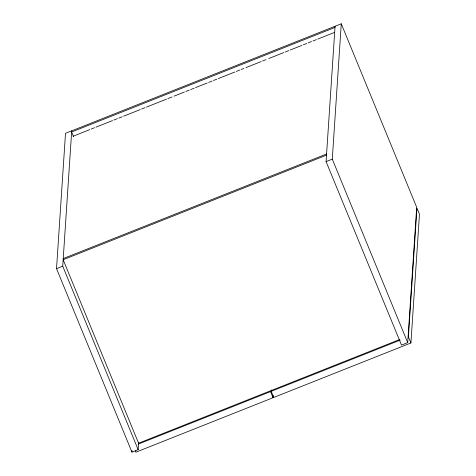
<?xml version="1.0" encoding="UTF-8"?>
<svg xmlns="http://www.w3.org/2000/svg" width="476" height="476" viewBox="0 0 476 476"><rect width="100%" height="100%" fill="white"/><g stroke="black" fill="none" stroke-linecap="round" stroke-linejoin="round"><path stroke-width="0.71" d="M138.641 442.263L138.147 449.659L131.947 452.123L56.525 268.637L65.509 133.304L341.268 23.8L416.69 207.286L407.706 342.619L401.5 345.082L326.078 161.602L335.068 26.263M138.147 449.659L62.725 266.173L71.715 130.84M131.947 452.123L132.042 450.641M410.925 342.97L408.408 336.853L416.964 208.089L419.475 214.206L410.925 342.97L273.736 397.448L271.219 391.332L271.32 389.85M135.297 450.843L135.856 452.2L273.045 397.722L273.194 395.502M407.706 342.619L332.284 159.133L341.268 23.8M334.991 27.424L71.638 132.001L73.619 136.808M73.137 136.231L89.726 129.645M91.106 129.091L94.563 127.723M95.944 127.175L112.532 120.583M113.913 120.035L117.37 118.667M118.756 118.113L122.207 116.745M123.593 116.192L140.182 109.605M141.562 109.058L145.019 107.683M146.4 107.136L166.445 99.175M167.826 98.627L171.973 96.979M174.049 96.158L184.414 92.041M185.801 91.493L189.252 90.119M190.638 89.571L194.095 88.197M195.475 87.649L207.227 82.985M208.607 82.431L212.064 81.063M213.444 80.515L216.901 79.141M218.282 78.594L234.87 72.007M236.257 71.454L239.708 70.085M241.094 69.532L243.855 68.437M245.931 67.616L261.14 61.577M262.52 61.023L265.977 59.655M268.738 58.554L283.946 52.515M285.326 51.967L288.783 50.599M290.164 50.045L301.915 45.381M303.301 44.833L306.752 43.459M308.139 42.911L311.596 41.537M312.976 40.99L316.433 39.615M317.813 39.068L334.402 32.481M63.231 258.569L326.584 153.992M326.506 155.152L63.153 259.729L138.576 443.215L399.852 339.459M56.525 268.637L62.725 266.173M326.078 161.602L332.284 159.133M138.165 444.167L270.529 391.605L273.045 397.722M271.219 391.332L400.137 340.138"/></g></svg>
